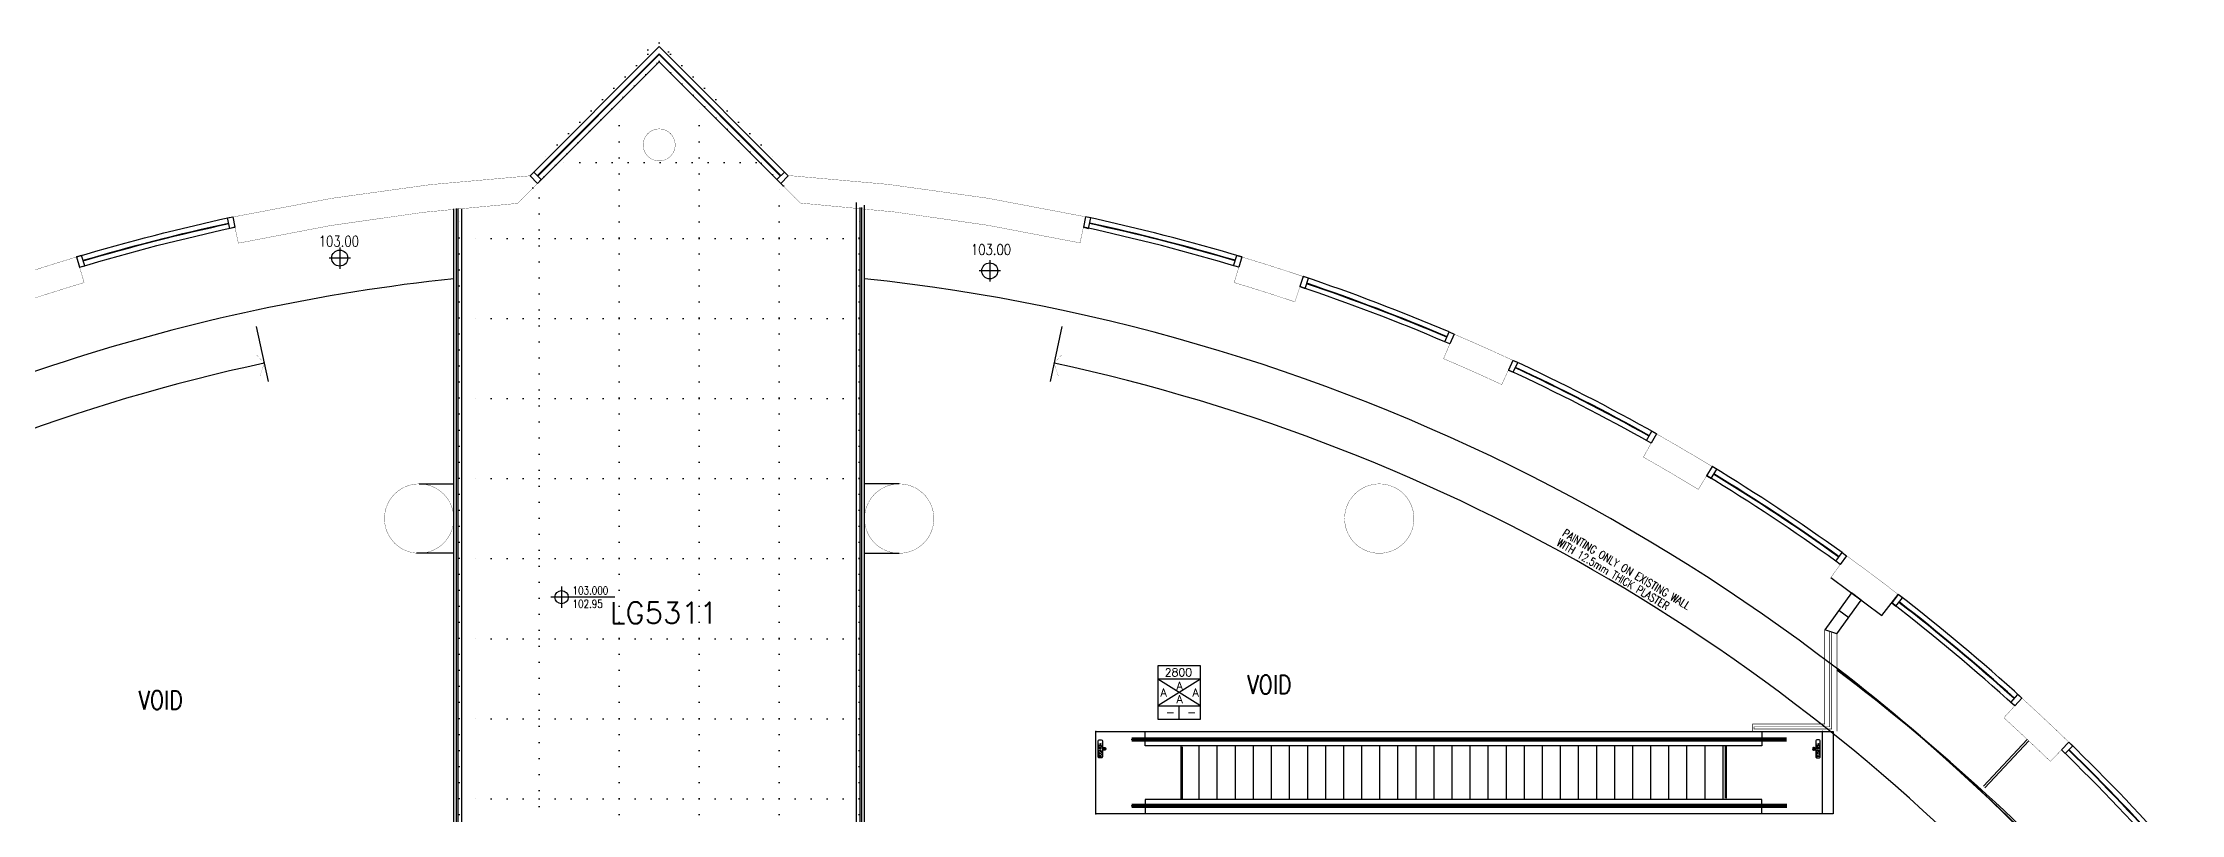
# Model space of a CAD drawing. Header units: millimetres. Extents: x -164841 to 156300, y -101000 to 60475.
# Drawn here: x -73056 to -32966, y 37262 to 51714 of the extents above; entities that cross this region are included whole.
import ezdxf

# ---------------------------------------------------------------- set-up
doc = ezdxf.new("R2010")
doc.units = ezdxf.units.MM
doc.header["$LTSCALE"] = 1200
doc.linetypes.add('s2103a$0$DOT', pattern=[0.25, 0, -0.25])
for name, color, linetype in [('s2103a$0$20', 7, 'Continuous'), ('s2103a$0$21', 7, 'Continuous'), ('s2103a$0$23', 7, 'Continuous'), ('s2103a$0$25', 7, 'Continuous'), ('s2103a$0$29', 7, 'Continuous'), ('s2103a$0$35', 7, 'Continuous'), ('s2103a$0$4', 7, 'Continuous'), ('s2103a$0$51', 7, 'Continuous'), ('s2103a$0$6', 7, 'Continuous'), ('s2103a$0$7', 7, 'Continuous'), ('s2103a$0$Escalator_1', 1, 'Continuous'), ('s2103a$0$Escalator_2', 1, 'Continuous'), ('s2103a$0$L2', 3, 'Continuous'), ('s2103a$0$LG5$0$23', 7, 'Continuous'), ('s2103a$0$LG5$0$35', 7, 'Continuous'), ('s2103a$0$LG5$0$New partition', 7, 'Continuous'), ('s2103a$0$ROOM-NO', 4, 'Continuous')]:
    doc.layers.add(name, color=color, linetype=linetype)
doc.styles.add('s2103a$0$LG5$0$STANDARD', font='SIMPLEX')
doc.styles.add('s2103a$0$STANDARD', font='SIMPLEX')

# ---------------------------------------------------------------- blocks, each defined once
blk = doc.blocks.new('s2103a$0$W82')
at = {"layer": 's2103a$0$23', "color": 8, "linetype": 'Continuous'}
for points in [[(0, 0), (0.0083, -0.1999), (0.1082, -0.1958), (0.0998, 0.0041)], [(3.0233, 0), (3.0156, -0.1999), (2.9157, -0.1961), (2.9234, 0.0038)]]:
    blk.add_lwpolyline(points, close=True, dxfattribs=at)
for centre, radius, start, end in [((1.510408, -37.969921), 38.000077, 87.718344, 92.277678), ((1.49895, -37.969462), 37.800077, 87.700481, 92.259814), ((1.570816, -37.97228), 37.905077, 87.960631, 92.217753), ((1.570816, -37.97228), 37.895077, 87.960672, 92.217708)]:
    blk.add_arc(centre, radius, start, end, dxfattribs=at)
blk = doc.blocks.new('s2103a$0$LEVEL')
at = {"layer": 's2103a$0$35', "linetype": 'Continuous'}
for p, q in [((1, 0), (-0.2, 0)), ((0, 0.2), (0, -0.2))]:
    blk.add_line(p, q, dxfattribs=at)
blk.add_circle((0, 0), 0.125, dxfattribs=at)
at = {"layer": 's2103a$0$35', "linetype": 'Continuous', "style": 's2103a$0$STANDARD', "width": 0.8}
for tag, p in [('TAG2', (0.2063, 0.05)), ('TAG1', (0.2063, -0.2))]:
    blk.add_attdef(tag, p, '', height=0.15, dxfattribs=at)
blk = doc.blocks.new('s2103a$0$FFBOX')
at = {"layer": 's2103a$0$51', "color": 14, "linetype": 'Continuous'}
for p, q in [((0.4, 0.25), (-0.4, -0.25)), ((0.4, -0.25), (-0.4, 0.25)), ((0, -0.5), (0, -0.25))]:
    blk.add_line(p, q, dxfattribs=at)
for points in [[(-0.4, -0.5), (0.4, -0.5), (0.4, 0.5), (-0.4, 0.5)], [(-0.4, -0.25), (0.4, -0.25), (0.4, 0.25), (-0.4, 0.25)]]:
    blk.add_lwpolyline(points, close=True, dxfattribs=at)
at = {"layer": 's2103a$0$51', "color": 14, "linetype": 'Continuous', "style": 's2103a$0$STANDARD'}
for tag, p in [('TAG1', (-0.2728, 0.3)), ('TAG6', (-0.3496, -0.075)), ('TAG5', (-0.0496, 0.05)), ('TAG7', (0.2504, -0.075)), ('TAG2', (-0.324, -0.45)), ('TAG8', (-0.2496, -0.45)), ('TAG4', (-0.0496, -0.2)), ('TAG3', (0.076, -0.45)), ('TAG9', (0.1504, -0.45))]:
    blk.add_attdef(tag, p, '', height=0.15, dxfattribs=at)
blk = doc.blocks.new('s2103a$0$ARROW')
at = {"layer": 's2103a$0$25', "color": 14, "linetype": 'Continuous', "const_width": 0.005}
blk.add_lwpolyline([(-0.433, 0.25), (0, 0), (0.433, 0.25)], dxfattribs=at)

msp = doc.modelspace()

# ---------------------------------------------------------------- linework, layer by layer
at = {"layer": 's2103a$0$20'}
msp.add_line((-38577, 40984), (-38271, 41379), dxfattribs=at)
at = {"layer": 's2103a$0$20', "color": 14, "linetype": 'Continuous', "const_width": 5}
for points in [[(-69494, 48449, -0.03707), (-63921, 49222, -0.03707)], [(-53505, 48454, 0.037037), (-59074, 49227, 0.037037)], [(-69389, 47960, -0.035287), (-64155, 48705, -0.035287)], [(-53610, 47965, 0.035329), (-58850, 48711, 0.035329)], [(-73576, 47335, -0.007958), (-72423, 47701, -0.007958)], [(-49424, 47335, 0.007958), (-50577, 47701, 0.007958)], [(-73417, 46861, -0.007958), (-72280, 47222, -0.007958)], [(-49583, 46861, 0.007958), (-50720, 47222, 0.007958)], [(-45494, 45764, 0.007958), (-46599, 46256, 0.007958)], [(-45704, 45311, 0.007958), (-46795, 45796, 0.007958)], [(-41760, 43775, 0.007958), (-42803, 44387, 0.007958)], [(-42019, 43348, 0.007958), (-43049, 43952, 0.007958)], [(-38271, 41379, 0.007958), (-39240, 42103, 0.007958)], [(-38577, 40984, 0.007958), (-39533, 41698, 0.007958)], [(-35071, 38610, 0.007958), (-35954, 39438, 0.007958)], [(-35419, 38251, 0.007958), (-36290, 39067, 0.007958)]]:
    msp.add_lwpolyline(points, format="xyb", dxfattribs=at)
for points in [[(-63779, 49080), (-64155, 48705)], [(-63779, 49080), (-63921, 49222)], [(-59220, 49080), (-59074, 49227)], [(-59220, 49080), (-58850, 48711)], [(-69494, 48449), (-69389, 47960)], [(-53610, 47965), (-53505, 48454)], [(-72423, 47701), (-72280, 47222)], [(-50577, 47701), (-50720, 47222)], [(-49582, 46861), (-49424, 47335)], [(-46599, 46256), (-46795, 45796)], [(-45494, 45764), (-45704, 45311)], [(-42803, 44387), (-43049, 43952)], [(-42019, 43348), (-41760, 43775)], [(-39240, 42103), (-39533, 41698)], [(-35954, 39438), (-36290, 39068)], [(-35071, 38610), (-35419, 38251)]]:
    msp.add_lwpolyline(points, dxfattribs=at)
at = {"layer": 's2103a$0$20', "color": 14, "linetype": 'Continuous'}
for points in [[(-49424, 47335), (-49487, 47145), (-49392, 47113), (-49329, 47303)], [(-46599, 46256), (-46678, 46072), (-46770, 46112), (-46691, 46296)], [(-41760, 43775), (-41863, 43604), (-41778, 43552), (-41674, 43724)], [(-39240, 42104), (-39358, 41941), (-39439, 42000), (-39322, 42162)]]:
    msp.add_lwpolyline(points, close=True, dxfattribs=at)
for centre, radius, start, end in [((-61556, 11324), 38000, 66.9721, 71.3808), ((-61567, 11328), 37800, 66.9551, 71.3629), ((-61500, 11300), 37895, 67.0637, 71.3208), ((-61500, 11300), 37905, 67.0637, 71.3209), ((-61498, 11304), 38000, 54.297, 58.7057), ((-61507, 11311), 37800, 54.2801, 58.6878), ((-61449, 11269), 37895, 54.3886, 58.6457), ((-61449, 11269), 37905, 54.3886, 58.6458)]:
    msp.add_arc(centre, radius, start, end, dxfattribs=at)
at = {"layer": 's2103a$0$23', "color": 14, "linetype": 'Continuous'}
msp.add_line((-65350, 42150), (-66000, 42150), dxfattribs=at)
for points in [[(-63921, 49222), (-61500, 51643), (-59079, 49222)], [(-63783, 49226), (-61500, 51508), (-59217, 49225)], [(-63779, 49080), (-61500, 51360), (-59181, 49042)], [(-63776, 49218), (-61500, 51494), (-59224, 49218)]]:
    msp.add_lwpolyline(points, dxfattribs=at)
for points in [[(-63921, 49222), (-63779, 49080), (-63709, 49151), (-63850, 49293)], [(-59079, 49222), (-59220, 49080), (-59291, 49151), (-59150, 49293)]]:
    msp.add_lwpolyline(points, close=True, dxfattribs=at)
at = {"layer": 's2103a$0$29', "color": 15, "linetype": 'Continuous'}
for p, q in [((-69052, 46396), (-68831, 45369)), ((-53948, 46396), (-54168, 45369))]:
    msp.add_line(p, q, dxfattribs=at)
for start, end in [(102.1439, 119.4715), (41.3811, 77.8554)]:
    msp.add_arc((-61500, 11300), 35199, start, end, dxfattribs=at)
at = {"layer": 's2103a$0$35', "linetype": 'Continuous'}
for p, q in [((-67489, 47881), (-67489, 47481)), ((-67289, 47681), (-67689, 47681)), ((-55103, 47441), (-55503, 47441)), ((-55303, 47641), (-55303, 47241))]:
    msp.add_line(p, q, dxfattribs=at)
for centre in [(-67489, 47681), (-55303, 47441)]:
    msp.add_circle(centre, 150, dxfattribs=at)
at = {"layer": 's2103a$0$4', "linetype": 's2103a$0$DOT'}
for p, q in [((-61323, 51544), (-64216, 48651)), ((-61500, 51714), (-63799, 49415)), ((-61712, 51580), (-58784, 48651)), ((-61500, 51714), (-59201, 49415)), ((-62250, 16550), (-62250, 50617)), ((-60750, 16550), (-60750, 50617)), ((-59683, 49472), (-63317, 49472)), ((-63750, 14300), (-63750, 49188)), ((-59250, 16550), (-59250, 49188)), ((-65250, 16550), (-65250, 48562)), ((-57750, 16550), (-57750, 48562)), ((-57750, 48050), (-65250, 48050)), ((-57750, 46550), (-65250, 46550)), ((-57750, 45050), (-65250, 45050)), ((-57750, 43550), (-65250, 43550)), ((-57750, 42050), (-65250, 42050)), ((-57750, 40550), (-65250, 40550)), ((-57750, 39050), (-65250, 39050)), ((-57750, 37550), (-65250, 37550))]:
    msp.add_line(p, q, dxfattribs=at)
at = {"layer": 's2103a$0$6', "color": 12, "linetype": 'Continuous', "const_width": 5}
for points in [[(-61200, 49800, 1), (-61800, 49800, 1)], [(-47350, 42800, 1), (-48650, 42800, 1)]]:
    msp.add_lwpolyline(points, format="xyb", close=True, dxfattribs=at)
at = {"layer": 's2103a$0$6', "color": 14, "linetype": 'Continuous', "const_width": 5}
for points in [[(-65350, 42800, 1), (-66650, 42800, 1)], [(-56350, 42800, 1), (-57650, 42800, 1)]]:
    msp.add_lwpolyline(points, format="xyb", close=True, dxfattribs=at)
at = {"layer": 's2103a$0$7', "color": 14, "linetype": 'Continuous'}
for start, end in [(96.1056, 119.7864), (41.0639, 83.8944)]:
    msp.add_arc((-61500, 11300), 36200, start, end, dxfattribs=at)
at = {"layer": 's2103a$0$Escalator_1', "color": 1, "linetype": 'Continuous'}
for p, q in [((-53312, 37267), (-53312, 38813)), ((-53312, 37267), (-53312, 38813)), ((-53271, 38336), (-53271, 38636)), ((-53251, 38656), (-53211, 38656)), ((-53191, 38636), (-53191, 38336)), ((-53156, 38486), (-53180, 38500)), ((-53164, 38496), (-53178, 38504)), ((-52389, 38543), (-52389, 38813)), ((-52171, 38543), (-52389, 38543)), ((-51853, 38543), (-52171, 38543)), ((-41484, 38543), (-51853, 38543)), ((-51723, 38518), (-51683, 38518)), ((-51723, 38493), (-51683, 38493)), ((-51713, 37537), (-51713, 38543)), ((-51374, 37537), (-51374, 38543)), ((-51036, 37537), (-51036, 38543)), ((-50697, 37537), (-50697, 38543)), ((-50358, 37537), (-50358, 38543)), ((-50020, 37537), (-50020, 38543)), ((-49681, 37537), (-49681, 38543)), ((-49342, 37537), (-49342, 38543)), ((-49004, 37537), (-49004, 38543)), ((-48665, 37537), (-48665, 38543)), ((-48326, 37537), (-48326, 38543)), ((-47988, 37537), (-47988, 38543)), ((-47649, 37537), (-47649, 38543)), ((-47311, 37537), (-47311, 38543)), ((-46972, 37537), (-46972, 38543)), ((-46633, 37537), (-46633, 38543)), ((-46295, 37537), (-46295, 38543)), ((-45956, 37537), (-45956, 38543)), ((-45617, 37537), (-45617, 38543)), ((-45279, 37537), (-45279, 38543)), ((-44940, 37537), (-44940, 38543)), ((-44601, 37537), (-44601, 38543)), ((-44263, 37537), (-44263, 38543)), ((-43924, 37537), (-43924, 38543)), ((-43586, 37537), (-43586, 38543)), ((-43247, 37537), (-43247, 38543)), ((-42908, 37537), (-42908, 38543)), ((-42570, 37537), (-42570, 38543)), ((-42231, 37537), (-42231, 38543)), ((-41892, 37537), (-41892, 38543)), ((-41554, 37537), (-41554, 38543)), ((-41484, 38518), (-41524, 38518)), ((-41484, 38493), (-41524, 38493)), ((-40844, 38543), (-41484, 38543)), ((-40826, 38543), (-41044, 38543)), ((-53211, 38316), (-53251, 38316)), ((-53156, 38486), (-53180, 38472)), ((-53164, 38476), (-53178, 38469)), ((-51723, 38468), (-51683, 38468)), ((-51723, 38443), (-51683, 38443)), ((-51723, 38418), (-51683, 38418)), ((-51723, 38393), (-51683, 38393)), ((-51723, 38368), (-51683, 38368)), ((-51723, 38343), (-51683, 38343)), ((-51723, 38318), (-51683, 38318)), ((-51723, 38293), (-51683, 38293)), ((-51723, 38268), (-51683, 38268)), ((-51723, 38243), (-51683, 38243)), ((-51723, 38218), (-51683, 38218)), ((-51723, 38193), (-51683, 38193)), ((-51723, 38168), (-51683, 38168)), ((-51723, 38143), (-51683, 38143)), ((-51723, 38118), (-51683, 38118)), ((-51723, 38093), (-51683, 38093)), ((-41484, 38468), (-41524, 38468)), ((-41484, 38443), (-41524, 38443)), ((-41484, 38418), (-41524, 38418)), ((-41484, 38393), (-41524, 38393)), ((-41484, 38368), (-41524, 38368)), ((-41484, 38343), (-41524, 38343)), ((-41484, 38318), (-41524, 38318)), ((-41484, 38293), (-41524, 38293)), ((-41484, 38268), (-41524, 38268)), ((-41484, 38243), (-41524, 38243)), ((-41484, 38218), (-41524, 38218)), ((-41484, 38193), (-41524, 38193)), ((-41484, 38168), (-41524, 38168)), ((-41484, 38143), (-41524, 38143)), ((-41484, 38118), (-41524, 38118)), ((-41484, 38093), (-41524, 38093)), ((-51723, 38068), (-51683, 38068)), ((-51723, 38043), (-51683, 38043)), ((-51723, 38018), (-51683, 38018)), ((-51723, 37993), (-51683, 37993)), ((-51723, 37968), (-51683, 37968)), ((-51723, 37942), (-51683, 37942)), ((-51723, 37917), (-51683, 37917)), ((-51723, 37892), (-51683, 37892)), ((-51723, 37867), (-51683, 37867)), ((-51723, 37842), (-51683, 37842)), ((-51723, 37817), (-51683, 37817)), ((-51723, 37792), (-51683, 37792)), ((-51723, 37767), (-51683, 37767)), ((-51723, 37767), (-51683, 37767)), ((-51723, 37742), (-51683, 37742)), ((-51723, 37717), (-51683, 37717)), ((-51723, 37692), (-51683, 37692)), ((-41484, 38068), (-41524, 38068)), ((-41484, 38043), (-41524, 38043)), ((-41484, 38018), (-41524, 38018)), ((-41484, 37993), (-41524, 37993)), ((-41484, 37968), (-41524, 37968)), ((-41484, 37942), (-41524, 37942)), ((-41484, 37917), (-41524, 37917)), ((-41484, 37892), (-41524, 37892)), ((-41484, 37867), (-41524, 37867)), ((-41484, 37842), (-41524, 37842)), ((-41484, 37817), (-41524, 37817)), ((-41484, 37792), (-41524, 37792)), ((-41484, 37767), (-41524, 37767)), ((-41484, 37767), (-41524, 37767)), ((-41484, 37742), (-41524, 37742)), ((-41484, 37717), (-41524, 37717)), ((-41484, 37692), (-41524, 37692)), ((-52171, 37537), (-52389, 37537)), ((-52389, 37537), (-52389, 37267)), ((-51853, 37537), (-52171, 37537)), ((-41484, 37537), (-51853, 37537)), ((-51723, 37667), (-51683, 37667)), ((-51723, 37642), (-51683, 37642)), ((-51723, 37617), (-51683, 37617)), ((-51723, 37592), (-51683, 37592)), ((-51723, 37567), (-51683, 37567)), ((-41484, 37667), (-41524, 37667)), ((-41484, 37642), (-41524, 37642)), ((-41484, 37617), (-41524, 37617)), ((-41484, 37592), (-41524, 37592)), ((-41484, 37567), (-41524, 37567)), ((-40844, 37537), (-41484, 37537)), ((-40826, 37537), (-41044, 37537)), ((-40826, 37267), (-40826, 37537))]:
    msp.add_line(p, q, dxfattribs=at)
at = {"layer": 's2103a$0$Escalator_1', "color": 2}
for p, q in [((-39852, 38486), (-39827, 38500)), ((-39844, 38496), (-39830, 38504)), ((-39816, 38636), (-39816, 38336)), ((-39756, 38656), (-39796, 38656)), ((-39736, 38336), (-39736, 38636)), ((-39852, 38486), (-39827, 38472)), ((-39844, 38476), (-39830, 38469)), ((-39796, 38316), (-39756, 38316))]:
    msp.add_line(p, q, dxfattribs=at)
at = {"layer": 's2103a$0$Escalator_1', "color": 1, "linetype": 'Continuous', "const_width": 1}
msp.add_lwpolyline([(-52389, 38813), (-53312, 38813), (-53312, 35710), (-52389, 35710)], dxfattribs=at)
at = {"layer": 's2103a$0$Escalator_1', "color": 1}
for points in [[(-52639, 38662, 81.6, 81.6, 0), (-40360, 38662, 81.6, 81.6, 0)], [(-52639, 37418, 81.6, 81.6, 0), (-40359, 37418, 81.6, 81.6, 0)]]:
    msp.add_lwpolyline(points, format="xyseb", dxfattribs=at)
at = {"layer": 's2103a$0$Escalator_1', "color": 1, "linetype": 'Continuous', "extrusion": (0, 0, -1)}
for centre, major_axis, start_param, end_param in [((-53251, 38636), (-20, 0), -0.000214, 1.570582), ((-53211, 38636), (20, 0), -1.570582, 0.000214), ((-53156, 38486), (-19.7, 19.7), 4.978556, 6.017018), ((-53156, 38486), (27.9, 0), 3.829474, 8.736897), ((-53156, 38486), (-12.7, 0), 0.897784, 5.385401), ((-53251, 38336), (20, 0), 1.57101, 3.141807), ((-53211, 38336), (-20, 0), 3.141378, 4.712175)]:
    msp.add_ellipse(centre, major_axis=major_axis, ratio=1, start_param=start_param, end_param=end_param, dxfattribs=at)
at = {"layer": 's2103a$0$Escalator_1', "color": 2}
for centre, major_axis, start_param, end_param in [((-39852, 38486), (-27.9, 0), 3.829474, 8.736897), ((-39852, 38486), (12.7, 0), 0.897784, 5.385401), ((-39852, 38486), (19.7, 19.7), 4.978556, 6.017018), ((-39796, 38636), (-20, 0), -1.570582, 0.000214), ((-39756, 38636), (20, 0), -0.000214, 1.570582), ((-39796, 38336), (20, 0), 3.141378, 4.712175), ((-39756, 38336), (-20, 0), 1.57101, 3.141807)]:
    msp.add_ellipse(centre, major_axis=major_axis, ratio=1, start_param=start_param, end_param=end_param, dxfattribs=at)
at = {"layer": 's2103a$0$Escalator_1', "color": 1, "linetype": 'Continuous'}
for p in [(-53312, 38813), (-52638, 38662), (-52638, 37418), (-53312, 37267)]:
    msp.add_point(p, dxfattribs=at)
at = {"layer": 's2103a$0$Escalator_1', "color": 1}
for p in [(-40560, 38662), (-40560, 37418)]:
    msp.add_point(p, dxfattribs=at)
at = {"layer": 's2103a$0$Escalator_2'}
for p, q in [((-39147, 41410), (-39650, 40714)), ((-38963, 41272), (-39147, 41410)), ((-39420, 40639), (-38963, 41272)), ((-39382, 41085), (-39197, 40948)), ((-39420, 40639), (-39650, 40714)), ((-40826, 38813), (-40826, 38543)), ((-39690, 37267), (-39690, 38813)), ((-35851, 38663), (-36675, 37784)), ((-35822, 38635), (-36646, 37757))]:
    msp.add_line(p, q, dxfattribs=at)
at = {"layer": 's2103a$0$Escalator_2', "const_width": 5}
msp.add_lwpolyline([(-38577, 40984, 0.007958), (-39533, 41698, 0.007958)], format="xyb", dxfattribs=at)
at = {"layer": 's2103a$0$Escalator_2'}
msp.add_lwpolyline([(-39533, 41698), (-38577, 40984)], dxfattribs=at)
msp.add_lwpolyline([(-39420, 38813, 1, 1, 0), (-41000, 38813, 10, 10, 0), (-41000, 38953, 10, 10, 0), (-39650, 38953, 10, 10, 0), (-39650, 40714, 10, 10, 0)], format="xyseb", dxfattribs=at)
at = {"layer": 's2103a$0$Escalator_2', "const_width": 10}
for points in [[(-39557, 40684), (-39557, 38898), (-40975, 38898), (-40975, 38858), (-39517, 38858), (-39517, 40671)], [(-39420, 38813), (-39420, 40639)]]:
    msp.add_lwpolyline(points, dxfattribs=at)
at = {"layer": 's2103a$0$Escalator_2'}
msp.add_lwpolyline([(-53312, 37267), (-53312, 38813), (-39490, 38813), (-39490, 37267)], close=True, dxfattribs=at)
for centre, radius, start, end in [((-61507, 11311), 36204, 41.0438, 52.4054), ((-62114, 9721), 37806, 42.0906, 53.1103)]:
    msp.add_arc(centre, radius, start, end, dxfattribs=at)
msp.add_point((-39690, 38813), dxfattribs=at)
at = {"layer": 's2103a$0$L2', "const_width": 1}
for points in [[(-51723, 37537), (-52382, 37537), (-52382, 37267), (-53312, 37267), (-53312, 38803), (-52382, 38803), (-52382, 38543), (-51723, 38543), (-51723, 37542)], [(-41484, 37537), (-40826, 37537), (-40826, 37267), (-39690, 37267), (-39690, 38803), (-40826, 38803), (-40826, 38543), (-41484, 38543), (-41484, 37542)]]:
    msp.add_lwpolyline(points, close=True, dxfattribs=at)
at = {"layer": 's2103a$0$LG5$0$23', "color": 14, "linetype": 'Continuous'}
for p, q in [((-65350, 34800), (-65350, 48601)), ((-65200, 34650), (-65200, 48601)), ((-57800, 42300), (-57800, 48724)), ((-57650, 42150), (-57650, 48674)), ((-65350, 42150), (-66047, 42150))]:
    msp.add_line(p, q, dxfattribs=at)
for points in [[(-40852, 34709), (-57730, 34709), (-57730, 48626)], [(-40852, 34739), (-57700, 34739), (-57700, 48626)], [(-57650, 34650), (-57800, 34650), (-57800, 42300)], [(-41000, 34800), (-57650, 34800), (-57650, 42150), (-57000, 42150)]]:
    msp.add_lwpolyline(points, dxfattribs=at)
at = {"layer": 's2103a$0$LG5$0$35', "linetype": 'Continuous'}
for p, q in [((-67489, 47881), (-67489, 47481)), ((-67289, 47681), (-67689, 47681)), ((-55103, 47441), (-55503, 47441)), ((-55303, 47641), (-55303, 47241))]:
    msp.add_line(p, q, dxfattribs=at)
for centre in [(-67489, 47681), (-55303, 47441)]:
    msp.add_circle(centre, 150, dxfattribs=at)
at = {"layer": 's2103a$0$LG5$0$New partition', "linetype": 'Continuous'}
msp.add_line((-65350, 42150), (-66000, 42150), dxfattribs=at)
for points in [[(-66000, 43450), (-65350, 43450), (-65350, 48601)], [(-57000, 43450), (-57650, 43450), (-57650, 48606)]]:
    msp.add_lwpolyline(points, dxfattribs=at)
at = {"layer": 's2103a$0$LG5$0$New partition', "color": 1, "linetype": 'Continuous'}
for points in [[(-65300, 34800), (-65300, 48611)], [(-65270, 34800), (-65270, 48611)]]:
    msp.add_lwpolyline(points, dxfattribs=at)

# ---------------------------------------------------------------- block references
at = {"xscale": 999.9979999999999, "yscale": 999.9979999999999, "zscale": 1000}
msp.add_blockref('s2103a$0$LEVEL', (-63329, 41328), dxfattribs=at).add_auto_attribs({'TAG1': '102.95', 'TAG2': '103.000'})
ref = msp.add_blockref('s2103a$0$FFBOX', (-51750, 39544), dxfattribs=dict(xscale=999.9979999999999, yscale=999.9979999999999, zscale=1000))
ref.add_attrib('TAG1', '2800', (-52023, 39844), dxfattribs={"layer": 's2103a$0$51', "linetype": 'Continuous', "height": 150, "style": 's2103a$0$STANDARD'})
ref.add_attrib('TAG4', 'A', (-51800, 39344), dxfattribs={"layer": 's2103a$0$51', "linetype": 'Continuous', "height": 150, "style": 's2103a$0$STANDARD'})
ref.add_attrib('TAG5', 'A', (-51800, 39594), dxfattribs={"layer": 's2103a$0$51', "linetype": 'Continuous', "height": 150, "style": 's2103a$0$STANDARD'})
ref.add_attrib('TAG6', 'A', (-52100, 39469), dxfattribs={"layer": 's2103a$0$51', "linetype": 'Continuous', "height": 150, "style": 's2103a$0$STANDARD'})
ref.add_attrib('TAG7', 'A', (-51500, 39469), dxfattribs={"layer": 's2103a$0$51', "linetype": 'Continuous', "height": 150, "style": 's2103a$0$STANDARD'})
ref.add_attrib('TAG8', '-', (-52000, 39094), dxfattribs={"layer": 's2103a$0$51', "linetype": 'Continuous', "height": 150, "style": 's2103a$0$STANDARD'})
ref.add_attrib('TAG9', '-', (-51600, 39094), dxfattribs={"layer": 's2103a$0$51', "linetype": 'Continuous', "height": 150, "style": 's2103a$0$STANDARD'})
at = {"layer": 's2103a$0$20', "color": 14, "linetype": 'Continuous', "zscale": 1000}
for p, xscale, yscale, rotation in [((-69495, 48454), 999.9959999999999, -999.9959999999999, 194.425476), ((-53505, 48454), 999.9959999999999, 999.9959999999999, 345.574524), ((-45494, 45764), 999.9979999999999, 999.9979999999999, 332.8968140000001), ((-38271, 41379), 999.9979999999999, 999.9979999999999, 320.045043), ((-35071, 38610), 999.9979999999999, 999.9979999999999, 313.571134)]:
    msp.add_blockref('s2103a$0$W82', p, dxfattribs=dict(at, xscale=xscale, yscale=yscale, rotation=rotation))
at = {"layer": 's2103a$0$29', "xscale": 499.999, "yscale": 499.999, "zscale": 1000}
for p, rotation in [((-68905, 45711), 102.144437), ((-54095, 45711), 257.855563)]:
    msp.add_blockref('s2103a$0$ARROW', p, dxfattribs=dict(at, rotation=rotation))

# ---------------------------------------------------------------- texts
at = {"layer": 's2103a$0$21', "color": 14, "linetype": 'Continuous', "style": 's2103a$0$STANDARD', "width": 0.8}
for p in [(-50476, 39514), (-71262, 39226)]:
    msp.add_text('VOID', height=350, dxfattribs=at).set_placement(p)
at = {"layer": 's2103a$0$29', "color": 15, "linetype": 'Continuous', "style": 's2103a$0$STANDARD', "width": 0.8}
for s, p in [('PAINTING ONLY ON EXISTING WALL', (-44581, 42485)), ('WITH 12.5mm THICK PLASTER', (-44688, 42310))]:
    msp.add_text(s, height=150, rotation=329.292, dxfattribs=at).set_placement(p)
at = {"layer": 's2103a$0$35', "linetype": 'Continuous', "style": 's2103a$0$STANDARD', "width": 0.8}
for p in [(-67881, 47895), (-55656, 47741)]:
    msp.add_text('103.00', height=200, dxfattribs=at).set_placement(p)
at = {"layer": 's2103a$0$Escalator_1', "color": 1, "linetype": 'Continuous', "style": 's2103a$0$STANDARD'}
msp.add_text('TOSHIBA', height=50, rotation=90, dxfattribs=at).set_placement((-53207, 38323))
at = {"layer": 's2103a$0$Escalator_1', "color": 2, "style": 's2103a$0$STANDARD'}
msp.add_text('TOSHIBA', height=50, rotation=90, dxfattribs=at).set_placement((-39750, 38323))
at = {"layer": 's2103a$0$LG5$0$35', "linetype": 'Continuous', "style": 's2103a$0$LG5$0$STANDARD', "width": 0.8}
for p in [(-67881, 47895), (-55656, 47741)]:
    msp.add_text('103.00', height=200, dxfattribs=at).set_placement(p)
at = {"layer": 's2103a$0$ROOM-NO', "style": 's2103a$0$LG5$0$STANDARD'}
msp.add_text('LG5311', height=400, dxfattribs=at).set_placement((-62422, 40837))

doc.saveas('drawing.dxf')
